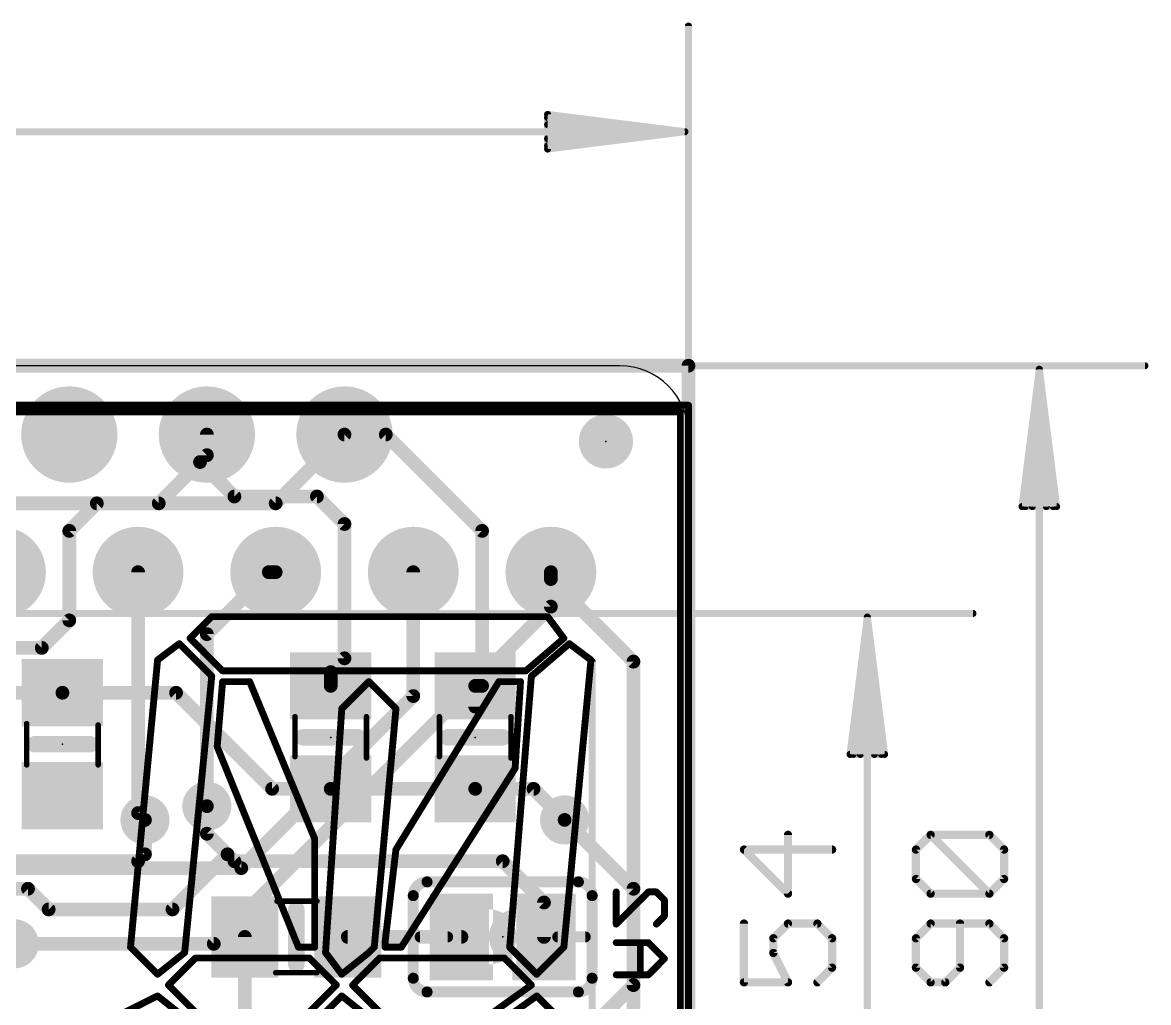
# Model space of a CAD drawing. Extents: x -25.5 to 33.9, y -16.6 to 18.1.
# Drawn here: x 13.11 to 33.89, y -0.32 to 17.76 of the extents above; entities that cross this region are included whole.
import ezdxf

# ---------------------------------------------------------------- set-up
doc = ezdxf.new("R2010")
doc.units = 0
for name, color, linetype in [('1', 12, 'CONTINUOUS'), ('16', 132, 'CONTINUOUS'), ('17', 110, 'CONTINUOUS'), ('18', 110, 'CONTINUOUS'), ('20', 53, 'CONTINUOUS'), ('21', 40, 'CONTINUOUS'), ('22', 6, 'CONTINUOUS'), ('24', 53, 'CONTINUOUS'), ('47', 253, 'CONTINUOUS'), ('51', 253, 'CONTINUOUS'), ('52', 4, 'CONTINUOUS')]:
    doc.layers.add(name, color=color, linetype=linetype)

# ---------------------------------------------------------------- blocks, each defined once
blk = doc.blocks.new('RECT')
blk.add_solid([(-0.5, -0.5), (0.5, -0.5), (-0.5, 0.5), (0.5, 0.5)])
blk = doc.blocks.new('ROUNDP')
at = {"const_width": 0.5}
blk.add_lwpolyline([(0, -0.25, 1), (0, 0.25, 1), (0, -0.25)], format="xyb", dxfattribs=at)
blk = doc.blocks.new('PIE')
at = {"const_width": 0.5}
blk.add_lwpolyline([(0, -0.25, 1), (0, 0.25, 1), (0, -0.25)], format="xyb", dxfattribs=at)
blk = doc.blocks.new('ROUNDV')
at = {"const_width": 0.5}
blk.add_lwpolyline([(0, -0.25, 1), (0, 0.25, 1), (0, -0.25)], format="xyb", dxfattribs=at)

msp = doc.modelspace()

# ---------------------------------------------------------------- linework, layer by layer
at = {"layer": '1', "const_width": 0.254}
for points in [[(-25.4, 11.43), (25.4, 11.43)], [(25.4, 11.43), (25.4, -11.43)], [(17.78, 8.89), (19.05, 10.16)], [(13.97, 8.382), (14.478, 8.89)], [(14.478, 8.89), (17.78, 8.89)], [(13.97, 6.731), (13.97, 8.382)], [(15.24, 3.175), (15.24, 7.62)], [(16.51, 6.477), (17.653, 7.62)], [(17.653, 7.62), (17.78, 7.62)], [(20.32, 5.334), (20.32, 7.62)], [(22.86, 6.985), (22.86, 7.62)], [(16.637, 0.762), (22.86, 6.985)], [(13.462, 6.223), (13.97, 6.731)], [(16.51, 3.302), (16.51, 6.477)], [(8.001, 6.223), (13.462, 6.223)], [(17.145, 2.159), (20.32, 5.334)], [(15.367, 3.048), (15.24, 3.175)], [(24.384, 1.778), (23.114, 3.048)], [(9.779, 2.159), (17.145, 2.159)], [(24.384, -8.255), (24.384, 1.778)], [(12.954, 0.762), (16.637, 0.762)]]:
    msp.add_lwpolyline(points, dxfattribs=at)
at = {"layer": '1', "const_width": 0.127}
for points in [[(25.4635, 11.43, 1), (25.3365, 11.43)], [(25.4, 11.3665, 1), (25.4, 11.4935)], [(19.0949, 10.1151, 1), (19.0051, 10.2049)], [(14.478, 8.9535, 1), (14.478, 8.8265)], [(14.5229, 8.8451, 1), (14.4331, 8.9349)], [(17.7351, 8.9349, 1), (17.8249, 8.8451)], [(17.78, 8.8265, 1), (17.78, 8.9535)], [(14.0335, 8.382, 1), (13.9065, 8.382)], [(13.9251, 8.4269, 1), (14.0149, 8.3371)], [(15.3035, 7.62, 1), (15.1765, 7.62)], [(17.653, 7.6835, 1), (17.653, 7.5565)], [(17.6979, 7.5751, 1), (17.6081, 7.6649)], [(17.78, 7.5565, 1), (17.78, 7.6835)], [(20.3835, 7.62, 1), (20.2565, 7.62)], [(22.9235, 7.62, 1), (22.7965, 7.62)], [(22.9049, 6.9401, 1), (22.8151, 7.0299)], [(22.7965, 6.985, 1), (22.9235, 6.985)], [(13.9065, 6.731, 1), (14.0335, 6.731)], [(14.0149, 6.6861, 1), (13.9251, 6.7759)], [(16.5735, 6.477, 1), (16.4465, 6.477)], [(16.4651, 6.5219, 1), (16.5549, 6.4321)], [(13.4171, 6.2679, 1), (13.5069, 6.1781)], [(13.462, 6.1595, 1), (13.462, 6.2865)], [(20.3649, 5.2891, 1), (20.2751, 5.3789)], [(20.2565, 5.334, 1), (20.3835, 5.334)], [(16.4465, 3.302, 1), (16.5735, 3.302)], [(15.2849, 3.2199, 1), (15.1951, 3.1301)], [(15.1765, 3.175, 1), (15.3035, 3.175)], [(15.3221, 3.0031, 1), (15.4119, 3.0929)], [(23.1589, 3.0929, 1), (23.0691, 3.0031)], [(17.1001, 2.2039, 1), (17.1899, 2.1141)], [(17.145, 2.0955, 1), (17.145, 2.2225)], [(24.4475, 1.778, 1), (24.3205, 1.778)], [(24.3391, 1.7331, 1), (24.4289, 1.8229)], [(16.5921, 0.8069, 1), (16.6819, 0.7171)], [(16.637, 0.6985, 1), (16.637, 0.8255)]]:
    msp.add_lwpolyline(points, format="xyb", dxfattribs=at)
at = {"layer": '16', "const_width": 0.254}
for points in [[(-25.4, 11.43), (25.4, 11.43)], [(25.4, 11.43), (25.4, -11.43)], [(16.51, 9.779), (16.51, 10.16)], [(19.812, 10.16), (19.05, 10.16)], [(19.812, 10.16), (21.59, 8.382)], [(15.621, 8.89), (16.383, 9.652)], [(16.383, 9.652), (16.51, 9.779)], [(17.018, 9.017), (16.383, 9.652)], [(-5.715, 8.89), (15.621, 8.89)], [(18.542, 9.017), (17.018, 9.017)], [(19.05, 8.509), (18.542, 9.017)], [(19.05, 8.509), (19.05, 6.03)], [(21.59, 8.382), (21.59, 5.522)], [(22.86, 7.493), (22.86, 7.62)], [(24.384, 5.969), (22.86, 7.493)], [(19.05, 6.03), (18.796, 5.776)], [(24.384, 0), (24.384, 5.969)], [(18.796, 5.776), (18.796, 5.522)], [(21.463, 5.141), (21.463, 5.522)], [(21.59, 5.522), (21.463, 5.522)], [(11.938, 5.395), (13.843, 5.395)], [(15.941, 5.395), (13.843, 5.395)], [(17.714, 3.622), (15.941, 5.395)], [(18.796, 3.622), (17.714, 3.622)], [(21.463, 3.622), (18.796, 3.622)], [(21.463, 3.622), (22.54, 3.622)], [(22.54, 3.622), (23.114, 3.048)], [(16.51, 2.794), (16.51, 3.302)], [(15.367, 2.413), (15.367, 3.048)], [(16.51, 2.794), (16.891, 2.413)], [(15.24, 2.286), (15.367, 2.413)], [(15.875, 1.397), (16.891, 2.413)], [(16.891, 2.413), (17.018, 2.286)], [(8.128, 2.286), (15.24, 2.286)], [(21.971, 2.286), (17.018, 2.286)], [(22.733, 1.524), (21.971, 2.286)], [(7.747, 1.778), (13.208, 1.778)], [(13.208, 1.778), (13.589, 1.397)], [(13.589, 1.397), (15.875, 1.397)], [(22.733, 0.889), (22.733, 1.524)], [(17.211, -1.651), (17.211, 0.889)], [(19.111, 0.889), (21.209, 0.889)], [(22.733, -1.651), (24.384, 0)]]:
    msp.add_lwpolyline(points, dxfattribs=at)
at = {"layer": '16', "const_width": 0.127}
for points in [[(25.4635, 11.43, 1), (25.3365, 11.43)], [(25.4, 11.3665, 1), (25.4, 11.4935)], [(16.5735, 10.16, 1), (16.4465, 10.16)], [(19.05, 10.2235, 1), (19.05, 10.0965)], [(19.8569, 10.2049, 1), (19.7671, 10.1151)], [(19.812, 10.0965, 1), (19.812, 10.2235)], [(16.4279, 9.6969, 1), (16.3381, 9.6071)], [(16.4279, 9.6071, 1), (16.3381, 9.6969)], [(16.4465, 9.779, 1), (16.5735, 9.779)], [(16.5549, 9.7341, 1), (16.4651, 9.8239)], [(16.3381, 9.6969, 1), (16.4279, 9.6071)], [(15.5761, 8.9349, 1), (15.6659, 8.8451)], [(15.621, 8.8265, 1), (15.621, 8.9535)], [(17.018, 9.0805, 1), (17.018, 8.9535)], [(16.9731, 8.9721, 1), (17.0629, 9.0619)], [(18.5869, 9.0619, 1), (18.4971, 8.9721)], [(18.542, 8.9535, 1), (18.542, 9.0805)], [(19.1135, 8.509, 1), (18.9865, 8.509)], [(19.0051, 8.4641, 1), (19.0949, 8.5539)], [(21.6535, 8.382, 1), (21.5265, 8.382)], [(21.5451, 8.3371, 1), (21.6349, 8.4269)], [(22.9235, 7.62, 1), (22.7965, 7.62)], [(22.9049, 7.5379, 1), (22.8151, 7.4481)], [(22.7965, 7.493, 1), (22.9235, 7.493)], [(18.9865, 6.03, 1), (19.1135, 6.03)], [(19.0949, 5.9851, 1), (19.0051, 6.0749)], [(24.4475, 5.969, 1), (24.3205, 5.969)], [(24.3391, 5.9241, 1), (24.4289, 6.0139)], [(18.8595, 5.776, 1), (18.7325, 5.776)], [(18.7511, 5.8209, 1), (18.8409, 5.7311)], [(21.5265, 5.522, 1), (21.3995, 5.522)], [(21.463, 5.5855, 1), (21.463, 5.4585)], [(21.59, 5.4585, 1), (21.59, 5.5855)], [(13.843, 5.4585, 1), (13.843, 5.3315)], [(13.843, 5.3315, 1), (13.843, 5.4585)], [(15.9859, 5.4399, 1), (15.8961, 5.3501)], [(15.941, 5.3315, 1), (15.941, 5.4585)], [(18.7325, 5.522, 1), (18.8595, 5.522)], [(21.5265, 5.522, 1), (21.6535, 5.522)], [(21.3995, 5.141, 1), (21.5265, 5.141)], [(17.714, 3.6855, 1), (17.714, 3.5585)], [(18.796, 3.6855, 1), (18.796, 3.5585)], [(18.796, 3.5585, 1), (18.796, 3.6855)], [(21.463, 3.6855, 1), (21.463, 3.5585)], [(21.463, 3.5585, 1), (21.463, 3.6855)], [(22.5849, 3.6669, 1), (22.4951, 3.5771)], [(22.54, 3.5585, 1), (22.54, 3.6855)], [(17.6691, 3.5771, 1), (17.7589, 3.6669)], [(16.5735, 3.302, 1), (16.4465, 3.302)], [(15.4305, 3.048, 1), (15.3035, 3.048)], [(23.0691, 3.0031, 1), (23.1589, 3.0929)], [(16.5549, 2.8389, 1), (16.4651, 2.7491)], [(16.4465, 2.794, 1), (16.5735, 2.794)], [(15.4119, 2.3681, 1), (15.3221, 2.4579)], [(16.9359, 2.4579, 1), (16.8461, 2.3681)], [(16.9359, 2.3681, 1), (16.8461, 2.4579)], [(16.8461, 2.3681, 1), (16.9359, 2.4579)], [(15.1951, 2.3309, 1), (15.2849, 2.2411)], [(15.24, 2.2225, 1), (15.24, 2.3495)], [(15.3035, 2.413, 1), (15.4305, 2.413)], [(17.018, 2.3495, 1), (17.018, 2.2225)], [(16.9731, 2.2411, 1), (17.0629, 2.3309)], [(22.0159, 2.3309, 1), (21.9261, 2.2411)], [(21.971, 2.2225, 1), (21.971, 2.3495)], [(13.2529, 1.8229, 1), (13.1631, 1.7331)], [(13.208, 1.7145, 1), (13.208, 1.8415)], [(13.589, 1.4605, 1), (13.589, 1.3335)], [(13.5441, 1.3521, 1), (13.6339, 1.4419)], [(15.8301, 1.4419, 1), (15.9199, 1.3521)], [(15.875, 1.3335, 1), (15.875, 1.4605)], [(22.7965, 1.524, 1), (22.6695, 1.524)], [(22.6881, 1.4791, 1), (22.7779, 1.5689)], [(17.2745, 0.889, 1), (17.1475, 0.889)], [(19.111, 0.9525, 1), (19.111, 0.8255)], [(21.209, 0.8255, 1), (21.209, 0.9525)], [(22.6695, 0.889, 1), (22.7965, 0.889)], [(24.3205, 0, 1), (24.4475, 0)], [(24.4289, -0.0449, 1), (24.3391, 0.0449)]]:
    msp.add_lwpolyline(points, format="xyb", dxfattribs=at)
at = {"layer": '20'}
for p, q in [((24.13, 11.43), (-24.13, 11.43)), ((25.4, -10.16), (25.4, 10.16))]:
    msp.add_line(p, q, dxfattribs=at)
msp.add_arc((24.13, 10.16), 1.27, 0, 90, dxfattribs=at)
at = {"layer": '21', "const_width": 0.127}
for points in [[(0, 10.7), (25.4, 10.7)], [(25.4, 10.7), (25.4, -10.7)]]:
    msp.add_lwpolyline(points, dxfattribs=at)
at = {"layer": '21', "const_width": 0.0635}
for points in [[(25.4318, 10.7, 1), (25.3683, 10.7)], [(25.4, 10.6683, 1), (25.4, 10.7318)]]:
    msp.add_lwpolyline(points, format="xyb", dxfattribs=at)
at = {"layer": '22'}
for points, const_width in [([(13.335, 4.445), (14.351, 4.445)], 0.3048), ([(19.304, 4.572), (18.288, 4.572)], 0.3048), ([(21.971, 4.572), (20.955, 4.572)], 0.3048), ([(23.368, 1.905), (20.574, 1.905)], 0.2032), ([(20.32, 1.651), (20.32, 0.127)], 0.2032), ([(23.622, 1.651), (23.622, 0.127)], 0.2032), ([(24.0665, 1.7192), (24.0665, 1.126)], 0.127), ([(24.0665, 1.126), (24.6597, 1.7192)], 0.127), ([(24.6597, 1.7192), (24.808, 1.7192)], 0.127), ([(24.808, 1.7192), (24.9563, 1.5709)], 0.127), ([(18.161, 0.381), (18.161, 1.397)], 0.3048), ([(24.9563, 1.5709), (24.9563, 1.2743)], 0.127), ([(24.9563, 1.2743), (24.808, 1.126)], 0.127), ([(24.6597, 0.7837), (24.0665, 0.7837)], 0.127), ([(24.5114, 0.1905), (24.5114, 0.7837)], 0.127), ([(24.9563, 0.4871), (24.6597, 0.7837)], 0.127), ([(24.6597, 0.1905), (24.9563, 0.4871)], 0.127), ([(24.0665, 0.1905), (24.6597, 0.1905)], 0.127), ([(20.574, -0.127), (23.368, -0.127)], 0.2032)]:
    msp.add_lwpolyline(points, dxfattribs=dict(at, const_width=const_width))
for points, const_width in [([(13.335, 4.5212, 1), (13.335, 4.3688)], 0.1524), ([(14.351, 4.3688, 1), (14.351, 4.5212)], 0.1524), ([(18.288, 4.6482, 1), (18.288, 4.4958)], 0.1524), ([(19.304, 4.4958, 1), (19.304, 4.6482)], 0.1524), ([(20.955, 4.6482, 1), (20.955, 4.4958)], 0.1524), ([(21.971, 4.4958, 1), (21.971, 4.6482)], 0.1524), ([(20.574, 1.905, 0.4142), (20.32, 1.651)], 0.2032), ([(20.574, 1.9558, 1), (20.574, 1.8542)], 0.1016), ([(20.574, 1.8542, 1), (20.574, 1.9558)], 0.1016), ([(23.622, 1.651, 0.4142), (23.368, 1.905)], 0.2032), ([(23.368, 1.9558, 1), (23.368, 1.8542)], 0.1016), ([(23.368, 1.8542, 1), (23.368, 1.9558)], 0.1016), ([(20.3708, 1.651, 1), (20.2692, 1.651)], 0.1016), ([(20.2692, 1.651, 1), (20.3708, 1.651)], 0.1016), ([(23.6728, 1.651, 1), (23.5712, 1.651)], 0.1016), ([(23.5712, 1.651, 1), (23.6728, 1.651)], 0.1016), ([(24.0983, 1.7192, 1), (24.0348, 1.7192)], 0.0635), ([(24.6597, 1.7509, 1), (24.6597, 1.6874)], 0.0635), ([(24.6821, 1.6967, 1), (24.6372, 1.7416)], 0.0635), ([(24.8304, 1.7416, 1), (24.7855, 1.6967)], 0.0635), ([(24.808, 1.6874, 1), (24.808, 1.7509)], 0.0635), ([(18.2372, 1.397, 1), (18.0848, 1.397)], 0.1524), ([(24.988, 1.5709, 1), (24.9245, 1.5709)], 0.0635), ([(24.9338, 1.5484, 1), (24.9787, 1.5933)], 0.0635), ([(24.9245, 1.2743, 1), (24.988, 1.2743)], 0.0635), ([(24.9787, 1.2519, 1), (24.9338, 1.2968)], 0.0635), ([(24.044, 1.1485, 1), (24.089, 1.1036)], 0.0635), ([(24.0348, 1.126, 1), (24.0983, 1.126)], 0.0635), ([(24.7855, 1.1485, 1), (24.8304, 1.1036)], 0.0635), ([(24.0665, 0.8154, 1), (24.0665, 0.7519)], 0.0635), ([(24.5431, 0.7837, 1), (24.4796, 0.7837)], 0.0635), ([(24.6821, 0.8061, 1), (24.6372, 0.7612)], 0.0635), ([(24.6597, 0.7519, 1), (24.6597, 0.8154)], 0.0635), ([(18.0848, 0.381, 1), (18.2372, 0.381)], 0.1524), ([(24.9787, 0.4646, 1), (24.9338, 0.5095)], 0.0635), ([(24.9338, 0.4646, 1), (24.9787, 0.5095)], 0.0635), ([(20.32, 0.127, 0.4142), (20.574, -0.127)], 0.2032), ([(20.3708, 0.127, 1), (20.2692, 0.127)], 0.1016), ([(23.368, -0.127, 0.4142), (23.622, 0.127)], 0.2032), ([(23.6728, 0.127, 1), (23.5712, 0.127)], 0.1016), ([(24.0665, 0.2223, 1), (24.0665, 0.1588)], 0.0635), ([(24.4796, 0.1905, 1), (24.5431, 0.1905)], 0.0635), ([(24.6372, 0.213, 1), (24.6821, 0.168)], 0.0635), ([(24.6597, 0.1588, 1), (24.6597, 0.2223)], 0.0635), ([(20.2692, 0.127, 1), (20.3708, 0.127)], 0.1016), ([(23.5712, 0.127, 1), (23.6728, 0.127)], 0.1016), ([(20.574, -0.0762, 1), (20.574, -0.1778)], 0.1016), ([(20.574, -0.1778, 1), (20.574, -0.0762)], 0.1016), ([(23.368, -0.0762, 1), (23.368, -0.1778)], 0.1016), ([(23.368, -0.1778, 1), (23.368, -0.0762)], 0.1016)]:
    msp.add_lwpolyline(points, format="xyb", dxfattribs=dict(at, const_width=const_width))
at = {"layer": '24'}
for p in [(23.876, 10.033), (13.843, 4.445), (18.796, 4.572), (21.463, 4.572), (18.161, 0.889), (21.971, 0.889)]:
    msp.add_point(p, dxfattribs=at)
at = {"layer": '47'}
for points, const_width in [([(25.4, 1.524), (25.4, 17.698)], 0.13), ([(25.335, 15.748), (22.8, 16.0672)], 0.13), ([(22.8, 16.0672), (22.8, 15.4288)], 0.13), ([(25.335, 15.748), (22.8, 16.008)], 0.13), ([(-25.335, 15.748), (25.335, 15.748)], 0.13), ([(25.335, 15.748), (22.8, 15.878)], 0.13), ([(22.8, 15.4288), (25.335, 15.748)], 0.13), ([(22.8, 15.618), (25.335, 15.748)], 0.13), ([(22.8, 15.488), (25.335, 15.748)], 0.13), ([(1.651, 11.43), (33.827, 11.43)], 0.13), ([(31.877, 11.365), (31.5578, 8.83)], 0.13), ([(31.877, 11.365), (31.617, 8.83)], 0.13), ([(31.877, 11.365), (31.747, 8.83)], 0.13), ([(31.877, -11.365), (31.877, 11.365)], 0.13), ([(32.1962, 8.83), (31.877, 11.365)], 0.13), ([(32.007, 8.83), (31.877, 11.365)], 0.13), ([(32.137, 8.83), (31.877, 11.365)], 0.13), ([(31.5578, 8.83), (32.1962, 8.83)], 0.13), ([(7.493, 6.858), (30.652, 6.858)], 0.13), ([(28.702, 6.793), (28.3828, 4.258)], 0.13), ([(28.702, 6.793), (28.442, 4.258)], 0.13), ([(28.702, 6.793), (28.572, 4.258)], 0.13), ([(28.702, -6.793), (28.702, 6.793)], 0.13), ([(29.0212, 4.258), (28.702, 6.793)], 0.13), ([(28.832, 4.258), (28.702, 6.793)], 0.13), ([(28.962, 4.258), (28.702, 6.793)], 0.13), ([(23.622, 5.969), (23.622, -16.555)], 0.13), ([(28.3828, 4.258), (29.0212, 4.258)], 0.13), ([(27.2378, 1.6877), (27.2378, 2.7724)], 0.1524), ([(29.5993, 2.5012), (29.8705, 2.7724)], 0.1524), ([(29.8705, 2.7724), (30.9551, 2.7724)], 0.1524), ([(30.9551, 1.6877), (29.8705, 2.7724)], 0.1524), ([(30.9551, 2.7724), (31.2263, 2.5012)], 0.1524), ([(28.0513, 2.5012), (26.4243, 2.5012)], 0.1524), ([(26.4243, 2.5012), (27.2378, 1.6877)], 0.1524), ([(29.5993, 1.9589), (29.5993, 2.5012)], 0.1524), ([(31.2263, 2.5012), (31.2263, 1.9589)], 0.1524), ([(29.8705, 1.6877), (29.5993, 1.9589)], 0.1524), ([(31.2263, 1.9589), (30.9551, 1.6877)], 0.1524), ([(30.9551, 1.6877), (29.8705, 1.6877)], 0.1524), ([(26.4243, 1.1352), (26.4243, 0.0505)], 0.1524), ([(26.9666, 0.864), (27.2378, 1.1352)], 0.1524), ([(27.2378, 1.1352), (27.7801, 1.1352)], 0.1524), ([(27.7801, 1.1352), (28.0513, 0.864)], 0.1524), ([(29.8705, 1.1352), (29.5993, 0.864)], 0.1524), ([(30.9551, 1.1352), (29.8705, 1.1352)], 0.1524), ([(30.4128, 0.3217), (30.4128, 1.1352)], 0.1524), ([(31.2263, 0.864), (30.9551, 1.1352)], 0.1524), ([(26.9666, 0.5929), (26.9666, 0.864)], 0.1524), ([(28.0513, 0.864), (28.0513, 0.3217)], 0.1524), ([(29.5993, 0.864), (29.5993, 0.3217)], 0.1524), ([(31.2263, 0.3217), (31.2263, 0.864)], 0.1524), ([(27.2378, 0.0505), (26.9666, 0.5929)], 0.1524), ([(28.0513, 0.3217), (27.7801, 0.0505)], 0.1524), ([(29.5993, 0.3217), (29.8705, 0.0505)], 0.1524), ([(30.1416, 0.0505), (30.4128, 0.3217)], 0.1524), ([(30.9551, 0.0505), (31.2263, 0.3217)], 0.1524), ([(26.4243, 0.0505), (27.2378, 0.0505)], 0.1524), ([(29.8705, 0.0505), (30.1416, 0.0505)], 0.1524)]:
    msp.add_lwpolyline(points, dxfattribs=dict(at, const_width=const_width))
for points, const_width in [([(25.4325, 17.698, 1), (25.3675, 17.698)], 0.065), ([(22.8041, 16.0995, 1), (22.7959, 16.035)], 0.065), ([(22.8325, 16.0672, 1), (22.7675, 16.0672)], 0.065), ([(22.8033, 16.0403, 1), (22.7967, 15.9757)], 0.065), ([(22.8017, 15.9105, 1), (22.7983, 15.8455)], 0.065), ([(25.3391, 15.7158, 1), (25.3309, 15.7802)], 0.065), ([(25.3309, 15.7158, 1), (25.3391, 15.7802)], 0.065), ([(25.3383, 15.7157, 1), (25.3317, 15.7803)], 0.065), ([(25.3317, 15.7157, 1), (25.3383, 15.7803)], 0.065), ([(25.3333, 15.7155, 1), (25.3367, 15.7805)], 0.065), ([(25.3367, 15.7155, 1), (25.3333, 15.7805)], 0.065), ([(25.335, 15.7155, 1), (25.335, 15.7805)], 0.065), ([(22.7983, 15.6505, 1), (22.8017, 15.5855)], 0.065), ([(22.7967, 15.5203, 1), (22.8033, 15.4557)], 0.065), ([(22.7959, 15.461, 1), (22.8041, 15.3965)], 0.065), ([(22.7675, 15.4288, 1), (22.8325, 15.4288)], 0.065), ([(33.827, 11.3975, 1), (33.827, 11.4625)], 0.065), ([(31.9095, 11.365, 1), (31.8445, 11.365)], 0.065), ([(31.9092, 11.3691, 1), (31.8448, 11.3609)], 0.065), ([(31.9095, 11.3633, 1), (31.8445, 11.3667)], 0.065), ([(31.9095, 11.3667, 1), (31.8445, 11.3633)], 0.065), ([(31.9093, 11.3683, 1), (31.8447, 11.3617)], 0.065), ([(31.9093, 11.3617, 1), (31.8447, 11.3683)], 0.065), ([(31.9092, 11.3609, 1), (31.8448, 11.3691)], 0.065), ([(31.5255, 8.8341, 1), (31.59, 8.8259)], 0.065), ([(31.5578, 8.8625, 1), (31.5578, 8.7975)], 0.065), ([(31.5847, 8.8333, 1), (31.6493, 8.8267)], 0.065), ([(31.7145, 8.8317, 1), (31.7795, 8.8283)], 0.065), ([(31.9745, 8.8283, 1), (32.0395, 8.8317)], 0.065), ([(32.1047, 8.8267, 1), (32.1693, 8.8333)], 0.065), ([(32.164, 8.8259, 1), (32.2285, 8.8341)], 0.065), ([(32.1962, 8.7975, 1), (32.1962, 8.8625)], 0.065), ([(30.652, 6.8255, 1), (30.652, 6.8905)], 0.065), ([(28.7345, 6.793, 1), (28.6695, 6.793)], 0.065), ([(28.7342, 6.7971, 1), (28.6698, 6.7889)], 0.065), ([(28.7345, 6.7913, 1), (28.6695, 6.7947)], 0.065), ([(28.7345, 6.7947, 1), (28.6695, 6.7913)], 0.065), ([(28.7343, 6.7963, 1), (28.6697, 6.7897)], 0.065), ([(28.7343, 6.7897, 1), (28.6697, 6.7963)], 0.065), ([(28.7342, 6.7889, 1), (28.6698, 6.7971)], 0.065), ([(23.6545, 5.969, 1), (23.5895, 5.969)], 0.065), ([(28.3505, 4.2621, 1), (28.415, 4.2539)], 0.065), ([(28.3828, 4.2905, 1), (28.3828, 4.2255)], 0.065), ([(28.4097, 4.2613, 1), (28.4743, 4.2547)], 0.065), ([(28.5395, 4.2597, 1), (28.6045, 4.2563)], 0.065), ([(28.7995, 4.2563, 1), (28.8645, 4.2597)], 0.065), ([(28.9297, 4.2547, 1), (28.9943, 4.2613)], 0.065), ([(28.989, 4.2539, 1), (29.0535, 4.2621)], 0.065), ([(29.0212, 4.2255, 1), (29.0212, 4.2905)], 0.065), ([(27.2759, 2.7724, 1), (27.1997, 2.7724)], 0.0762), ([(29.8974, 2.7993, 1), (29.8435, 2.7454)], 0.0762), ([(29.8705, 2.8105, 1), (29.8705, 2.7343)], 0.0762), ([(29.8974, 2.7454, 1), (29.8435, 2.7993)], 0.0762), ([(30.9821, 2.7993, 1), (30.9282, 2.7454)], 0.0762), ([(30.9551, 2.7343, 1), (30.9551, 2.8105)], 0.0762), ([(26.4243, 2.5393, 1), (26.4243, 2.4631)], 0.0762), ([(26.4513, 2.5281, 1), (26.3974, 2.4743)], 0.0762), ([(28.0513, 2.4631, 1), (28.0513, 2.5393)], 0.0762), ([(29.6374, 2.5012, 1), (29.5612, 2.5012)], 0.0762), ([(29.5724, 2.5281, 1), (29.6263, 2.4743)], 0.0762), ([(31.2644, 2.5012, 1), (31.1882, 2.5012)], 0.0762), ([(31.1994, 2.4743, 1), (31.2532, 2.5281)], 0.0762), ([(29.6263, 1.9858, 1), (29.5724, 1.9319)], 0.0762), ([(29.5612, 1.9589, 1), (29.6374, 1.9589)], 0.0762), ([(31.1882, 1.9589, 1), (31.2644, 1.9589)], 0.0762), ([(31.2532, 1.9319, 1), (31.1994, 1.9858)], 0.0762), ([(27.1997, 1.6877, 1), (27.2759, 1.6877)], 0.0762), ([(27.2109, 1.6608, 1), (27.2647, 1.7146)], 0.0762), ([(29.8705, 1.7258, 1), (29.8705, 1.6496)], 0.0762), ([(29.8435, 1.6608, 1), (29.8974, 1.7146)], 0.0762), ([(30.9282, 1.7146, 1), (30.9821, 1.6608)], 0.0762), ([(30.9282, 1.6608, 1), (30.9821, 1.7146)], 0.0762), ([(30.9551, 1.6496, 1), (30.9551, 1.7258)], 0.0762), ([(25.3675, 1.524, 1), (25.4325, 1.524)], 0.065), ([(26.4624, 1.1352, 1), (26.3862, 1.1352)], 0.0762), ([(27.2378, 1.1733, 1), (27.2378, 1.0971)], 0.0762), ([(27.2647, 1.1083, 1), (27.2109, 1.1621)], 0.0762), ([(27.8071, 1.1621, 1), (27.7532, 1.1083)], 0.0762), ([(27.7801, 1.0971, 1), (27.7801, 1.1733)], 0.0762), ([(29.8705, 1.1733, 1), (29.8705, 1.0971)], 0.0762), ([(29.8974, 1.1083, 1), (29.8435, 1.1621)], 0.0762), ([(30.4509, 1.1352, 1), (30.3747, 1.1352)], 0.0762), ([(30.9821, 1.1621, 1), (30.9282, 1.1083)], 0.0762), ([(30.9551, 1.0971, 1), (30.9551, 1.1733)], 0.0762), ([(27.0047, 0.864, 1), (26.9285, 0.864)], 0.0762), ([(26.9397, 0.891, 1), (26.9936, 0.8371)], 0.0762), ([(28.0894, 0.864, 1), (28.0132, 0.864)], 0.0762), ([(28.0244, 0.8371, 1), (28.0782, 0.891)], 0.0762), ([(29.6374, 0.864, 1), (29.5612, 0.864)], 0.0762), ([(29.5724, 0.891, 1), (29.6263, 0.8371)], 0.0762), ([(31.2644, 0.864, 1), (31.1882, 0.864)], 0.0762), ([(31.1994, 0.8371, 1), (31.2532, 0.891)], 0.0762), ([(26.9285, 0.5929, 1), (27.0047, 0.5929)], 0.0762), ([(27.0007, 0.6099, 1), (26.9326, 0.5758)], 0.0762), ([(28.0132, 0.3217, 1), (28.0894, 0.3217)], 0.0762), ([(28.0782, 0.2948, 1), (28.0244, 0.3486)], 0.0762), ([(29.5612, 0.3217, 1), (29.6374, 0.3217)], 0.0762), ([(29.6263, 0.3486, 1), (29.5724, 0.2948)], 0.0762), ([(30.3747, 0.3217, 1), (30.4509, 0.3217)], 0.0762), ([(30.4397, 0.2948, 1), (30.3859, 0.3486)], 0.0762), ([(31.1882, 0.3217, 1), (31.2644, 0.3217)], 0.0762), ([(31.2532, 0.2948, 1), (31.1994, 0.3486)], 0.0762), ([(26.4243, 0.0886, 1), (26.4243, 0.0124)], 0.0762), ([(26.3862, 0.0505, 1), (26.4624, 0.0505)], 0.0762), ([(27.2037, 0.0335, 1), (27.2719, 0.0676)], 0.0762), ([(27.2378, 0.0124, 1), (27.2378, 0.0886)], 0.0762), ([(27.7532, 0.0775, 1), (27.8071, 0.0236)], 0.0762), ([(29.8705, 0.0886, 1), (29.8705, 0.0124)], 0.0762), ([(29.8435, 0.0236, 1), (29.8974, 0.0775)], 0.0762), ([(30.1147, 0.0775, 1), (30.1686, 0.0236)], 0.0762), ([(30.1416, 0.0124, 1), (30.1416, 0.0886)], 0.0762), ([(30.9282, 0.0775, 1), (30.9821, 0.0236)], 0.0762)]:
    msp.add_lwpolyline(points, format="xyb", dxfattribs=dict(at, const_width=const_width))
at = {"layer": '51', "const_width": 0.127}
for points in [[(0.15, 10.575), (25.25, 10.575)], [(25.25, 10.575), (25.25, -10.575)], [(16.2, 6.4), (16.6, 6.8)], [(16.6, 6.8), (22.8, 6.8)], [(22.8, 6.8), (23.1, 6.4)], [(16.8, 5.8), (16.2, 6.4)], [(23.1, 6.4), (22.4, 5.8)], [(16, 6.3), (15.6, 6)], [(16.6, 5.7), (16, 6.3)], [(22.5, 5.7), (23.2, 6.3)], [(23.2, 6.3), (23.6, 6)], [(15.6, 6), (15.1, 0.7)], [(23.6, 6), (23.1, 0.7)], [(22.4, 5.8), (16.8, 5.8)], [(16.1, 0.6), (16.6, 5.7)], [(16.8, 5.6), (16.7, 4.4)], [(17.3, 5.6), (16.8, 5.6)], [(18.5, 2.7), (17.3, 5.6)], [(19.5, 5.6), (19, 5.1)], [(20, 5.1), (19.5, 5.6)], [(20, 2.5), (21.9, 5.6)], [(21.9, 5.6), (22.3, 5.6)], [(22.1, 0.7), (22.5, 5.7)], [(22.3, 5.6), (22.2, 4)], [(19, 5.1), (18.7, 0.6)], [(19.6, 0.7), (20, 5.1)], [(16.7, 4.4), (18.2, 0.7)], [(22.2, 4), (20.1, 0.7)], [(18.5, 0.7), (18.5, 2.7)], [(19.8, 0.8), (20, 2.5)], [(19.8, 0.7), (19.8, 0.8)], [(15.1, 0.7), (15.6, 0.2)], [(15.6, 0.2), (16.1, 0.6)], [(18.2, 0.7), (18.5, 0.7)], [(18.7, 0.6), (19, 0.2)], [(19, 0.2), (19.5, 0.6)], [(19.5, 0.6), (19.6, 0.7)], [(20.1, 0.7), (19.8, 0.7)], [(22.6, 0.2), (22.1, 0.7)], [(23.1, 0.7), (22.6, 0.2)], [(15.8, 0), (16.3, 0.5)], [(16.3, 0.5), (18.4, 0.5)], [(18.4, 0.5), (18.9, 0)], [(19.2, 0), (19.7, 0.5)], [(19.7, 0.5), (22, 0.5)], [(22, 0.5), (22.5, 0)], [(16.3, -0.5), (15.8, 0)], [(18.9, 0), (18.4, -0.5)], [(19.7, -0.5), (19.2, 0)], [(22.5, 0), (21.8, -0.5)], [(15, -0.5), (15.6, -0.2)], [(15.6, -0.2), (16.1, -0.6)], [(19, -0.2), (18.5, -0.7)], [(19.5, -0.6), (19, -0.2)], [(22.6, -0.2), (21.9, -0.7)], [(23, -0.6), (22.6, -0.2)]]:
    msp.add_lwpolyline(points, dxfattribs=at)
at = {"layer": '51', "const_width": 0.0635}
for points in [[(25.2817, 10.575, 1), (25.2183, 10.575)], [(25.25, 10.5433, 1), (25.25, 10.6068)], [(16.6, 6.8318, 1), (16.6, 6.7683)], [(16.6225, 6.7775, 1), (16.5775, 6.8225)], [(22.8254, 6.8191, 1), (22.7746, 6.781)], [(22.8, 6.7683, 1), (22.8, 6.8318)], [(16.2225, 6.4225, 1), (16.1775, 6.3775)], [(16.1775, 6.4225, 1), (16.2225, 6.3775)], [(23.0746, 6.381, 1), (23.1254, 6.4191)], [(23.1207, 6.3759, 1), (23.0793, 6.4241)], [(16.0225, 6.3225, 1), (15.9775, 6.2775)], [(16.0191, 6.2746, 1), (15.9809, 6.3254)], [(23.2191, 6.3254, 1), (23.181, 6.2746)], [(23.2207, 6.2759, 1), (23.1793, 6.3241)], [(15.581, 6.0254, 1), (15.6191, 5.9746)], [(15.6316, 5.997, 1), (15.5684, 6.003)], [(23.6316, 5.997, 1), (23.5684, 6.003)], [(23.581, 5.9746, 1), (23.6191, 6.0254)], [(16.8, 5.8318, 1), (16.8, 5.7683)], [(16.7775, 5.7775, 1), (16.8225, 5.8225)], [(22.3793, 5.8241, 1), (22.4207, 5.7759)], [(22.4, 5.7683, 1), (22.4, 5.8318)], [(16.6316, 5.6969, 1), (16.5684, 5.7031)], [(16.5775, 5.6775, 1), (16.6225, 5.7225)], [(16.8, 5.6318, 1), (16.8, 5.5683)], [(16.8316, 5.5974, 1), (16.7684, 5.6026)], [(17.3293, 5.6121, 1), (17.2707, 5.5879)], [(17.3, 5.5683, 1), (17.3, 5.6318)], [(19.5225, 5.6225, 1), (19.4775, 5.5775)], [(19.5225, 5.5775, 1), (19.4775, 5.6225)], [(21.9, 5.6318, 1), (21.9, 5.5683)], [(21.9271, 5.5834, 1), (21.8729, 5.6166)], [(22.3317, 5.598, 1), (22.2683, 5.602)], [(22.3, 5.5683, 1), (22.3, 5.6318)], [(22.4793, 5.7241, 1), (22.5207, 5.6759)], [(22.5316, 5.6975, 1), (22.4684, 5.7025)], [(18.9775, 5.1225, 1), (19.0225, 5.0775)], [(19.0317, 5.0979, 1), (18.9683, 5.1021)], [(20.0316, 5.0971, 1), (19.9684, 5.1029)], [(19.9775, 5.0775, 1), (20.0225, 5.1225)], [(16.7294, 4.4119, 1), (16.6706, 4.3881)], [(16.6684, 4.4026, 1), (16.7316, 4.3974)], [(22.1683, 4.002, 1), (22.2317, 3.998)], [(22.2268, 3.983, 1), (22.1732, 4.017)], [(18.5317, 2.7, 1), (18.4683, 2.7)], [(18.4707, 2.6879, 1), (18.5293, 2.7121)], [(19.9729, 2.5166, 1), (20.0271, 2.4834)], [(20.0315, 2.4963, 1), (19.9685, 2.5037)], [(19.7685, 0.8037, 1), (19.8315, 0.7963)], [(19.8317, 0.8, 1), (19.7683, 0.8)], [(15.1225, 0.7225, 1), (15.0775, 0.6775)], [(15.0684, 0.703, 1), (15.1316, 0.697)], [(16.0684, 0.6031, 1), (16.1316, 0.5969)], [(16.1198, 0.5752, 1), (16.0802, 0.6248)], [(18.2, 0.7318, 1), (18.2, 0.6683)], [(18.1706, 0.6881, 1), (18.2294, 0.7119)], [(18.4683, 0.7, 1), (18.5317, 0.7)], [(18.5, 0.6683, 1), (18.5, 0.7318)], [(18.7254, 0.619, 1), (18.6746, 0.5809)], [(18.6683, 0.6021, 1), (18.7317, 0.5979)], [(19.4775, 0.6225, 1), (19.5225, 0.5775)], [(19.5198, 0.5752, 1), (19.4802, 0.6248)], [(19.5684, 0.7029, 1), (19.6316, 0.6971)], [(19.6225, 0.6775, 1), (19.5775, 0.7225)], [(19.8, 0.7318, 1), (19.8, 0.6683)], [(19.7683, 0.7, 1), (19.8317, 0.7)], [(20.0732, 0.717, 1), (20.1268, 0.683)], [(20.1, 0.6683, 1), (20.1, 0.7318)], [(22.1225, 0.7225, 1), (22.0775, 0.6775)], [(22.0684, 0.7025, 1), (22.1316, 0.6975)], [(23.0684, 0.703, 1), (23.1316, 0.697)], [(23.1225, 0.6775, 1), (23.0775, 0.7225)], [(16.3, 0.5317, 1), (16.3, 0.4682)], [(16.3225, 0.4775, 1), (16.2775, 0.5225)], [(18.4225, 0.5225, 1), (18.3775, 0.4775)], [(18.4, 0.4682, 1), (18.4, 0.5317)], [(19.7, 0.5317, 1), (19.7, 0.4682)], [(19.7225, 0.4775, 1), (19.6775, 0.5225)], [(22.0225, 0.5225, 1), (21.9775, 0.4775)], [(22, 0.4682, 1), (22, 0.5317)], [(15.5802, 0.2248, 1), (15.6198, 0.1752)], [(15.5775, 0.1775, 1), (15.6225, 0.2225)], [(18.9802, 0.2248, 1), (19.0198, 0.1752)], [(18.9746, 0.1809, 1), (19.0254, 0.2191)], [(22.5775, 0.2225, 1), (22.6225, 0.1775)], [(22.5775, 0.1775, 1), (22.6225, 0.2225)], [(15.8225, 0.0225, 1), (15.7775, -0.0225)], [(15.7775, 0.0225, 1), (15.8225, -0.0225)], [(18.9225, -0.0225, 1), (18.8775, 0.0225)], [(18.8775, -0.0225, 1), (18.9225, 0.0225)], [(19.2225, 0.0225, 1), (19.1775, -0.0225)], [(19.1775, 0.0225, 1), (19.2225, -0.0225)], [(22.4775, -0.0225, 1), (22.5225, 0.0225)], [(22.5185, -0.0258, 1), (22.4815, 0.0258)], [(15.6198, -0.1752, 1), (15.5802, -0.2248)], [(15.6142, -0.2284, 1), (15.5858, -0.1716)], [(19.0198, -0.1752, 1), (18.9802, -0.2248)], [(19.0225, -0.2225, 1), (18.9775, -0.1775)], [(22.6225, -0.1775, 1), (22.5775, -0.2225)], [(22.6185, -0.2258, 1), (22.5815, -0.1742)]]:
    msp.add_lwpolyline(points, format="xyb", dxfattribs=at)
at = {"layer": '52'}
for points, const_width in [([(18.136, 4.216), (18.136, 4.953)], 0.1016), ([(19.456, 4.191), (19.456, 4.953)], 0.1016), ([(20.803, 4.216), (20.803, 4.953)], 0.1016), ([(22.123, 4.191), (22.123, 4.953)], 0.1016), ([(13.183, 4.826), (13.183, 4.064)], 0.1016), ([(14.503, 4.801), (14.503, 4.064)], 0.1016), ([(17.805, 1.549), (18.542, 1.549)], 0.1016), ([(20.955, 0.889), (20.447, 0.889)], 0.2032), ([(22.987, 0.889), (23.495, 0.889)], 0.2032), ([(17.78, 0.229), (18.542, 0.229)], 0.1016)]:
    msp.add_lwpolyline(points, dxfattribs=dict(at, const_width=const_width))
for points, const_width in [([(18.1614, 4.953, 1), (18.1106, 4.953)], 0.0508), ([(19.4814, 4.953, 1), (19.4306, 4.953)], 0.0508), ([(20.8284, 4.953, 1), (20.7776, 4.953)], 0.0508), ([(22.1484, 4.953, 1), (22.0976, 4.953)], 0.0508), ([(13.2084, 4.826, 1), (13.1576, 4.826)], 0.0508), ([(14.5284, 4.801, 1), (14.4776, 4.801)], 0.0508), ([(18.1106, 4.216, 1), (18.1614, 4.216)], 0.0508), ([(19.4306, 4.191, 1), (19.4814, 4.191)], 0.0508), ([(20.7776, 4.216, 1), (20.8284, 4.216)], 0.0508), ([(22.0976, 4.191, 1), (22.1484, 4.191)], 0.0508), ([(13.1576, 4.064, 1), (13.2084, 4.064)], 0.0508), ([(14.4776, 4.064, 1), (14.5284, 4.064)], 0.0508), ([(17.805, 1.5744, 1), (17.805, 1.5236)], 0.0508), ([(18.542, 1.5236, 1), (18.542, 1.5744)], 0.0508), ([(21.717, 1.016, 1), (21.717, 0.762)], 1.27), ([(22.225, 0.762, 1), (22.225, 1.016)], 1.27), ([(20.447, 0.9398, 1), (20.447, 0.8382)], 0.1016), ([(20.955, 0.8382, 1), (20.955, 0.9398)], 0.1016), ([(22.987, 0.9398, 1), (22.987, 0.8382)], 0.1016), ([(23.495, 0.8382, 1), (23.495, 0.9398)], 0.1016), ([(17.78, 0.2544, 1), (17.78, 0.2036)], 0.0508), ([(18.542, 0.2036, 1), (18.542, 0.2544)], 0.0508)]:
    msp.add_lwpolyline(points, format="xyb", dxfattribs=dict(at, const_width=const_width))

# ---------------------------------------------------------------- block references
at = {"layer": '16'}
msp.add_blockref('PIE', (23.876, 10.033), dxfattribs=at)
at = {"layer": '16', "xscale": 1.24, "yscale": 1.5}
for p, rotation in [((18.796, 5.522), 90), ((21.463, 5.522), 90), ((13.843, 5.395), 270), ((18.796, 3.622), 90), ((21.463, 3.622), 90), ((13.843, 3.495), 270)]:
    msp.add_blockref('RECT', p, dxfattribs=dict(at, rotation=rotation))
at = {"layer": '16'}
for p, xscale, yscale in [((21.209, 0.889), 1.1684, 1.6002), ((22.733, 0.889), 1.1684, 1.6002), ((17.211, 0.889), 1.24, 1.5), ((19.111, 0.889), 1.24, 1.5)]:
    msp.add_blockref('RECT', p, dxfattribs=dict(at, xscale=xscale, yscale=yscale))
at = {"layer": '17', "xscale": 1.778, "yscale": 1.778, "rotation": 270}
for p in [(13.97, 10.16), (13.97, 10.16), (16.51, 10.16), (16.51, 10.16), (19.05, 10.16), (19.05, 10.16)]:
    msp.add_blockref('ROUNDP', p, dxfattribs=at)
at = {"layer": '17', "xscale": 1.6764, "yscale": 1.6764}
for p in [(12.7, 7.62), (12.7, 7.62), (15.24, 7.62), (15.24, 7.62), (17.78, 7.62), (17.78, 7.62), (20.32, 7.62), (20.32, 7.62), (22.86, 7.62), (22.86, 7.62)]:
    msp.add_blockref('ROUNDP', p, dxfattribs=at)
at = {"layer": '18', "xscale": 0.9064, "yscale": 0.9064}
for p in [(16.51, 3.302), (16.51, 3.302), (15.367, 3.048), (15.367, 3.048), (23.114, 3.048), (23.114, 3.048), (12.954, 0.762), (12.954, 0.762)]:
    msp.add_blockref('ROUNDV', p, dxfattribs=at)
at = {"layer": '52'}
for p, xscale, yscale in [((13.97, 10.16), 0.508, 0.508), ((16.51, 10.16), 0.508, 0.508), ((19.05, 10.16), 0.508, 0.508), ((17.4439, 0.8879), 0.7501, 1.4501), ((18.8917, 0.8879), 0.7501, 1.4501)]:
    msp.add_blockref('RECT', p, dxfattribs=dict(at, xscale=xscale, yscale=yscale))
at = {"layer": '52', "xscale": 0.7501, "yscale": 1.4501}
for p, rotation in [((18.7972, 5.3026), 90), ((21.4642, 5.3026), 90), ((13.8419, 5.1622), 270), ((18.7972, 3.8549), 90), ((21.4642, 3.8549), 90), ((13.8419, 3.7144), 270)]:
    msp.add_blockref('RECT', p, dxfattribs=dict(at, rotation=rotation))

doc.saveas('drawing.dxf')
